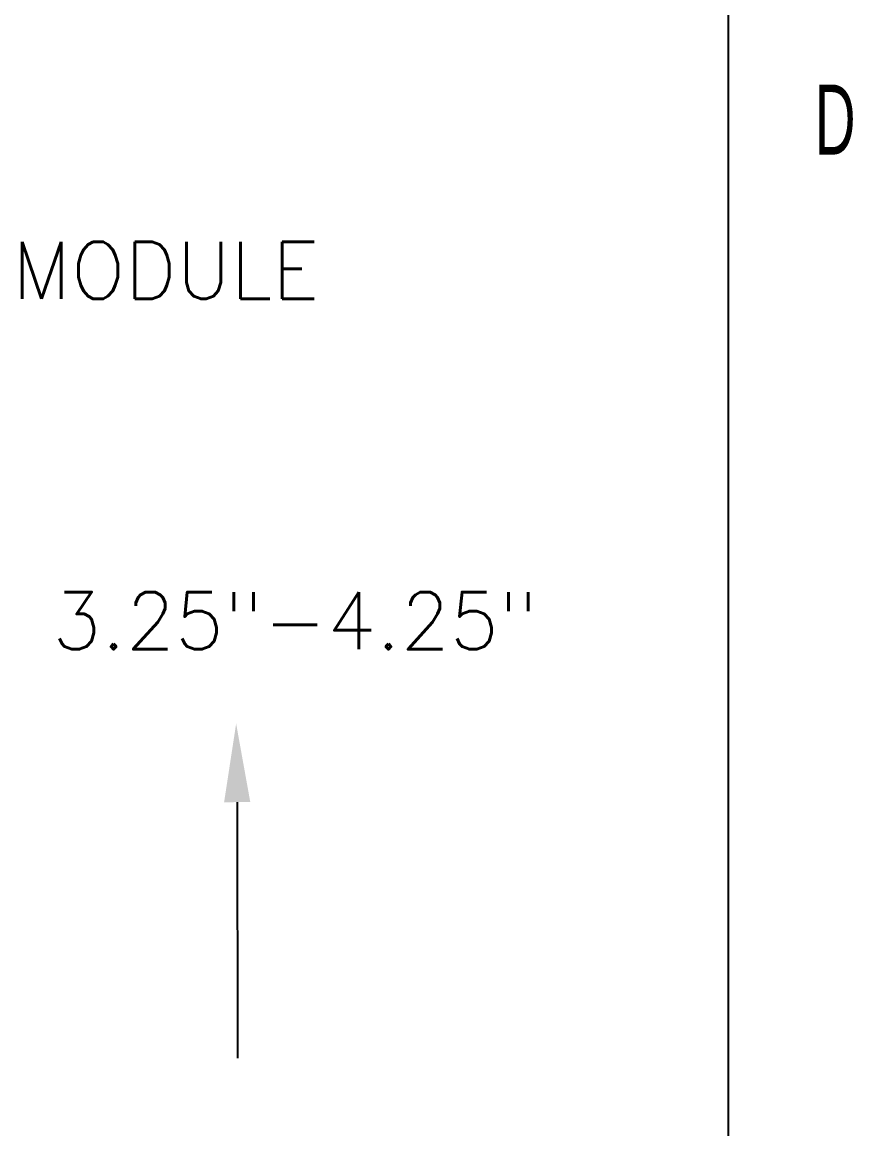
# Model space of a CAD drawing. Header units: millimetres. Extents: x 1522 to 2996, y -37 to 935.
# Drawn here: x 2893.2 to 2994.8, y 683.7 to 819 of the extents above; entities that cross this region are included whole.
import ezdxf

# ---------------------------------------------------------------- set-up
doc = ezdxf.new("R2010")
doc.units = ezdxf.units.MM
doc.layers.add('FORMAT', color=7, linetype='Continuous')
doc.styles.add('SLDTEXTSTYLE0', font='TXT', dxfattribs={"width": 0.605})
doc.styles.get("Standard").update_dxf_attribs({"font": 'simplex.shx'})

msp = doc.modelspace()

# ---------------------------------------------------------------- linework, layer by layer
at = {"color": 7, "linetype": 'Continuous'}
msp.add_line((2979.578, -20.631), (2979.578, 916.629), dxfattribs=at)
at = {"linetype": 'ByBlock', "lineweight": -2}
msp.add_line((2919.501, 723.618), (2919.526, 692.301), dxfattribs=at)
msp.add_solid([(2917.901, 723.596), (2919.374, 733.217), (2921.101, 723.639)])
at = {"layer": 'FORMAT', "color": 0}
msp.add_line((2979.578, 784.331), (2979.578, 916.629), dxfattribs=at)

# ---------------------------------------------------------------- texts
at = {"color": 7, "style": 'SLDTEXTSTYLE0', "width": 0.605}
msp.add_text('D', height=8.572, dxfattribs=at).set_placement((2990.099, 802.803))
at = {"lineweight": 15, "insert": (2929.496, 792.155), "char_height": 7, "attachment_point": 3}
msp.add_mtext('{PV MODULE}', dxfattribs=at)
at = {"lineweight": 15, "insert": (2896.891, 749.306), "char_height": 7, "attachment_point": 1}
msp.add_mtext_dynamic_manual_height_columns('{3.25"-4.25"}', width=191.79061, gutter_width=17.5, heights=[0], dxfattribs=at)

doc.saveas('drawing.dxf')
